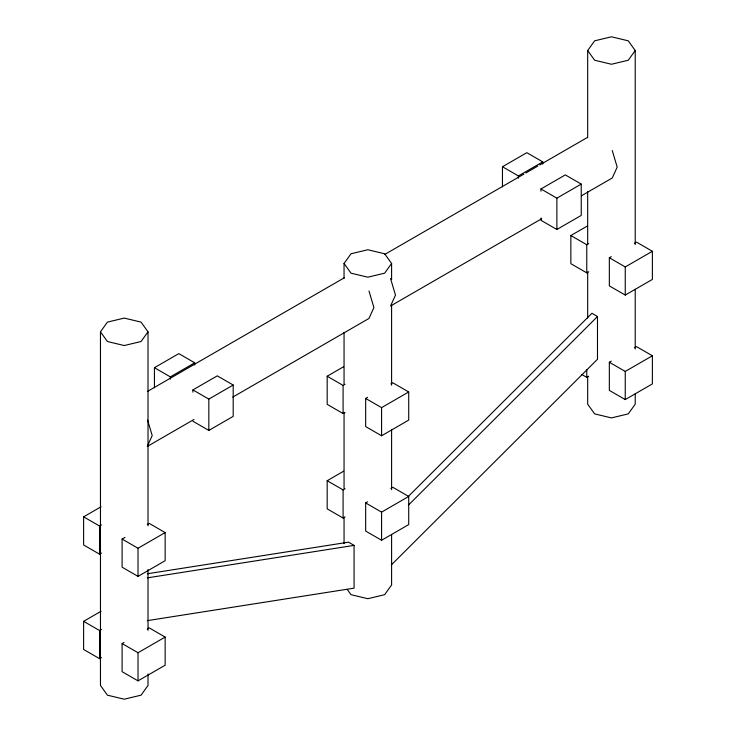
<?xml version="1.0" encoding="UTF-8"?>
<svg xmlns="http://www.w3.org/2000/svg" width="736" height="736" viewBox="0 0 736 736"><rect width="100%" height="100%" fill="white"/><g stroke="black" fill="none" stroke-linecap="round" stroke-linejoin="round"><path stroke-width="1.1" d="M148.019 673.992L148.019 685.474L141.054 695.18L124.237 699.2L107.428 695.18L100.464 685.474L100.464 331.816L107.428 322.11L124.237 318.09L141.054 322.11L148.019 331.816L148.019 525.872M148.019 331.816L141.054 341.522L124.237 345.543L107.428 341.522L100.464 331.816M344.052 278.401L344.052 263.47L351.017 253.764L367.825 249.743L384.634 253.764L391.598 263.47L391.598 279.542M391.598 263.47L384.634 273.176L367.825 277.196L351.017 273.176L344.052 263.47M587.678 137.788L587.678 50.526L594.642 40.82L611.45 36.8L628.259 40.82L635.223 50.526L635.223 244.582M635.223 50.526L628.259 60.232L611.45 64.253L594.642 60.232L587.678 50.526M408.471 496.303L591.919 313.288L597.485 316.508L597.485 359.269L391.313 564.954M408.36 505.181L597.485 316.508M154.431 387.835L154.431 367.696L178.793 353.63L194.709 362.82L194.709 365.056M502.467 186.889L502.467 166.75L526.838 152.683L542.754 161.883L542.754 164.119M154.431 367.696L170.347 376.887L194.709 362.82M502.467 166.75L518.392 175.941L542.754 161.883M147.366 391.497L344.209 277.849M384.68 254.481L523.866 174.128M525.854 172.978L537.786 166.088M539.773 164.947L587.494 137.393M192.906 392.15L192.906 389.914L217.267 375.848L233.192 385.038L233.192 416.364L208.831 430.422L192.906 421.231M540.951 191.204L540.951 188.968L565.312 174.901L581.238 184.092L581.238 215.418L556.867 229.485L540.951 220.294L540.951 218.058M192.906 389.914L208.831 399.105L233.192 385.038M540.951 188.968L556.867 198.159L581.238 184.092M194 419.474L147.274 446.448L152.205 435.565L147.586 420.035M232.778 397.09L368.984 318.449L373.906 307.565L368.984 290.996M541.678 218.748L390.558 305.992L395.48 295.108L390.558 278.539M581.44 195.785L612.26 177.992L617.182 167.109L612.26 150.54M101.476 553.04L99.544 554.162L83.619 544.971L83.619 516.838L101.062 506.773M345.037 412.427L343.096 413.549L327.18 404.358L327.18 376.225L343.648 366.712M588.708 271.75L586.767 272.863L570.851 263.672L570.851 235.538L587.319 226.035M83.619 516.838L99.544 526.028L101.476 524.915M327.18 376.225L343.096 385.416L345.037 384.293M570.851 235.538L586.767 244.738L588.708 243.616M147.292 524.51L149.233 523.397L165.149 532.588L165.149 560.712L138.018 576.38L122.102 567.189L122.102 539.056L125.01 537.381M390.853 383.898L392.785 382.775L408.71 391.975L408.71 420.1L381.579 435.767L365.663 426.576L365.663 398.443L367.595 397.32M634.524 243.22L636.456 242.098L652.381 251.289L652.381 279.422L625.25 295.081L609.334 285.89L609.334 257.756L611.266 256.643M122.102 539.056L138.018 548.246L165.149 532.588M365.663 398.443L381.579 407.634L408.71 391.975M609.334 257.756L625.25 266.947L652.381 251.289M101.476 657.533L99.544 658.656L83.619 649.465L83.619 621.331L101.062 611.257M345.037 516.92L343.096 518.043L327.18 508.852L327.18 480.718L343.648 471.206M83.619 621.331L99.544 630.522L101.476 629.4M327.18 480.718L343.096 489.909L345.037 488.787M147.292 629.004L149.233 627.882L165.149 637.072L165.149 665.206L138.018 680.864L122.102 671.674L122.102 643.549L124.044 642.427M390.853 488.391L392.785 487.269L408.71 496.46L408.71 524.593L381.579 540.252L365.663 531.061L365.663 502.927L367.595 501.814M634.524 347.705L636.456 346.592L652.381 355.782L652.381 383.907L625.25 399.574L609.334 390.384L609.334 362.25L611.266 361.128M581.799 374.486L586.767 377.356L588.708 376.234M122.102 643.549L138.018 652.74L165.149 637.072M365.663 502.927L381.579 512.127L408.71 496.46M609.334 362.25L625.25 371.441L652.381 355.782M147.32 573.776L348.514 542.174L354.08 545.394L354.08 588.156L147.237 620.65M147.237 577.88L354.08 545.394M347.217 589.389L351.017 594.688L367.825 598.708L384.634 594.688L391.598 584.982L391.598 534.456M635.223 289.358L635.223 349.066M635.223 393.852L635.223 404.184L628.259 413.89L611.45 417.91L594.642 413.89L587.678 404.184L587.678 376.63M625.25 266.947L625.25 295.081M625.25 371.441L625.25 399.574M587.678 191.756L587.678 243.432M587.678 272.136L587.678 318.072M586.767 244.738L586.767 272.863M586.767 369.481L586.767 377.356M556.867 198.159L556.867 229.485M518.392 175.941L518.392 178.186M391.598 304.805L391.598 385.186M391.598 429.962L391.598 489.679M381.579 407.634L381.579 435.767M381.579 512.127L381.579 540.252M344.052 332.368L344.052 384.036M344.052 412.74L344.052 488.529M344.052 517.233L344.052 543.646M343.096 385.416L343.096 413.549M343.096 489.909L343.096 518.043M208.831 399.105L208.831 430.422M170.347 376.887L170.347 379.123M148.019 569.498L148.019 630.356M138.018 548.246L138.018 576.38M138.018 652.74L138.018 680.864M99.544 526.028L99.544 554.162M99.544 630.522L99.544 658.656"/></g></svg>
